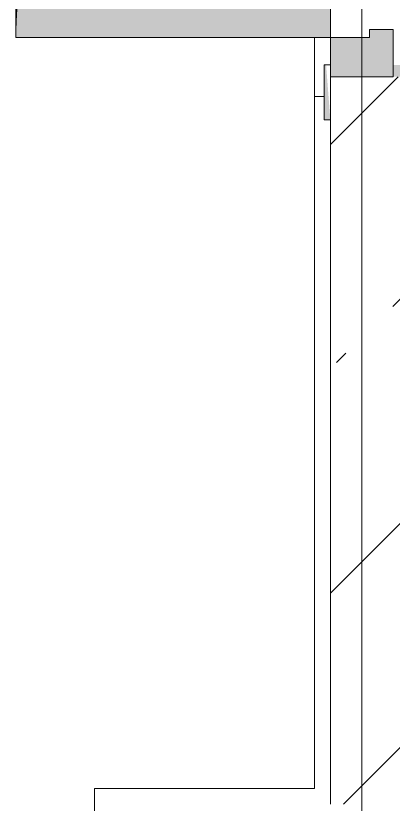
# Model space of a CAD drawing. Header units: millimetres. Extents: x 35840 to 252964, y -8553 to 29000.
# Drawn here: x 163824 to 164304, y 11200 to 12203 of the extents above; entities that cross this region are included whole.
import ezdxf

# ---------------------------------------------------------------- set-up
doc = ezdxf.new("R2010")
doc.units = ezdxf.units.MM
doc.linetypes.add('Осевая', pattern=[3175, 635, -476.25, 1587.5, -476.25])
for name, color, linetype, lineweight, true_color in [('A-DOOR-4', 7, 'Continuous', 5, 0xaaaaaa), ('A-DOOR-5', 7, 'Continuous', 5, 0xe2e2e2), ('A-DOOR-FRAM-3', 7, 'Continuous', 5, 0xe2e2e2), ('A-DOOR-FRAM-4', 7, 'Continuous', 5, 0xaaaaaa), ('A-FLOR-1', 7, 'Continuous', 5, 0xaaaaaa)]:
    doc.layers.add(name, color=color, linetype=linetype, lineweight=lineweight, true_color=true_color)
for name, color, linetype, lineweight in [('I-WALL-4', 7, 'Continuous', 5), ('Оси', 7, 'Continuous', 9), ('Оси-2', 7, 'Осевая', 9)]:
    doc.layers.add(name, color=color, linetype=linetype, lineweight=lineweight)

# ---------------------------------------------------------------- blocks, each defined once
blk = doc.blocks.new('110_Дверь_СКБ_2Ст - Д-2 1450x2100h_Лестничная клетка EIS60-31891763-1_3_2_птичка')
at = {"layer": 'A-DOOR-5'}
blk.add_hatch(color=256, dxfattribs=at).paths.add_polyline_path([(-637.5, 110), (-587.5, 110), (-587.5, 510), (-637.5, 510), (-637.5, 130)])
h = blk.add_hatch(color=256, dxfattribs=at)
h.paths.add_polyline_path([(-687.5, 110), (-687.5, 30), (-627.5, 30), (-627.5, 60), (-637.5, 60), (-637.5, 110), (-657.8, 110)])
h.paths.add_polyline_path([(652.5, 30), (712.5, 30), (712.5, 110), (662.5, 110), (662.5, 60), (652.5, 60), (652.5, 50)])
at = {"layer": 'A-DOOR-FRAM-3'}
for points in [[(-742.5, 118), (-742.5, 110), (-672.5, 115.4), (-672.5, 118), (-712.5, 118)], [(-687.5, -11), (-672.5, -11), (-672.5, 30), (-687.5, 30)]]:
    blk.add_hatch(color=256, dxfattribs=at).paths.add_polyline_path(points)
at = {"layer": 'A-DOOR-4'}
for p, q in [((-637.5, 510), (-637.5, 110)), ((-587.5, 510), (-637.5, 510)), ((-637.5, 110), (-587.5, 110))]:
    blk.add_line(p, q, dxfattribs=at)
blk.add_arc((-637.5, 110), 400, 360, 90, dxfattribs=at)
at = {"layer": 'A-DOOR-FRAM-4'}
for p, q in [((-672.5, 118), (-742.5, 118)), ((-742.5, 118), (-742.5, 110)), ((-672.5, 110), (-672.5, 118)), ((-742.5, 110), (-672.5, 110)), ((-637.5, 110), (-687.5, 110)), ((-687.5, 110), (-687.5, 30)), ((-637.5, 60), (-637.5, 110)), ((-627.5, 60), (-637.5, 60)), ((-627.5, 30), (-627.5, 60)), ((-687.5, 30), (-627.5, 30))]:
    blk.add_line(p, q, dxfattribs=at)

msp = doc.modelspace()

# ---------------------------------------------------------------- hatches: boundary and pattern name
at = {"layer": 'I-WALL-4'}
h = msp.add_hatch(dxfattribs=at)
h.set_pattern_fill('FP_100', color=256, style=0, pattern_type=2)
h.set_pattern_definition([(45, (125954.28, 0), (-285.123, 285.123), []), (45, (126239.4, 0), (-285.123, 285.123), [504.031, -100.806, 16.764, -84.042])])
h.paths.add_polyline_path([(164345.3, 11200), (164345.3, 12125), (164224.3, 12125), (164224.3, 11200)])
h.paths.add_polyline_path([(164345.3, 13525), (164345.3, 15200), (164224.3, 15200), (164224.3, 13525), (164304.3, 13525)])

# ---------------------------------------------------------------- linework, layer by layer
at = {"layer": 'A-FLOR-1'}
for p, q in [((164204.3, 11220), (164204.3, 12175)), ((164204.3, 12100), (164216.3, 12100)), ((163924.3, 10680), (163924.3, 11220)), ((163924.3, 11220), (164204.3, 11220))]:
    msp.add_line(p, q, dxfattribs=at)
at = {"layer": 'I-WALL-4'}
msp.add_line((164224.3, 12070), (164224.3, 11200), dxfattribs=at)
at = {"layer": 'Оси'}
msp.add_line((164264.3, 11299.7), (164264.3, 23799.7), dxfattribs=at)
at = {"layer": 'Оси-2'}
msp.add_line((164264.3, 7947.2), (164264.3, 11299.7), dxfattribs=at)

# ---------------------------------------------------------------- block references
at = {"layer": 'A-DOOR-4', "rotation": 89.99999999999991}
msp.add_blockref('110_Дверь_СКБ_2Ст - Д-2 1450x2100h_Лестничная клетка EIS60-31891763-1_3_2_птичка', (164334.3, 12812.5), dxfattribs=at)

doc.saveas('drawing.dxf')
